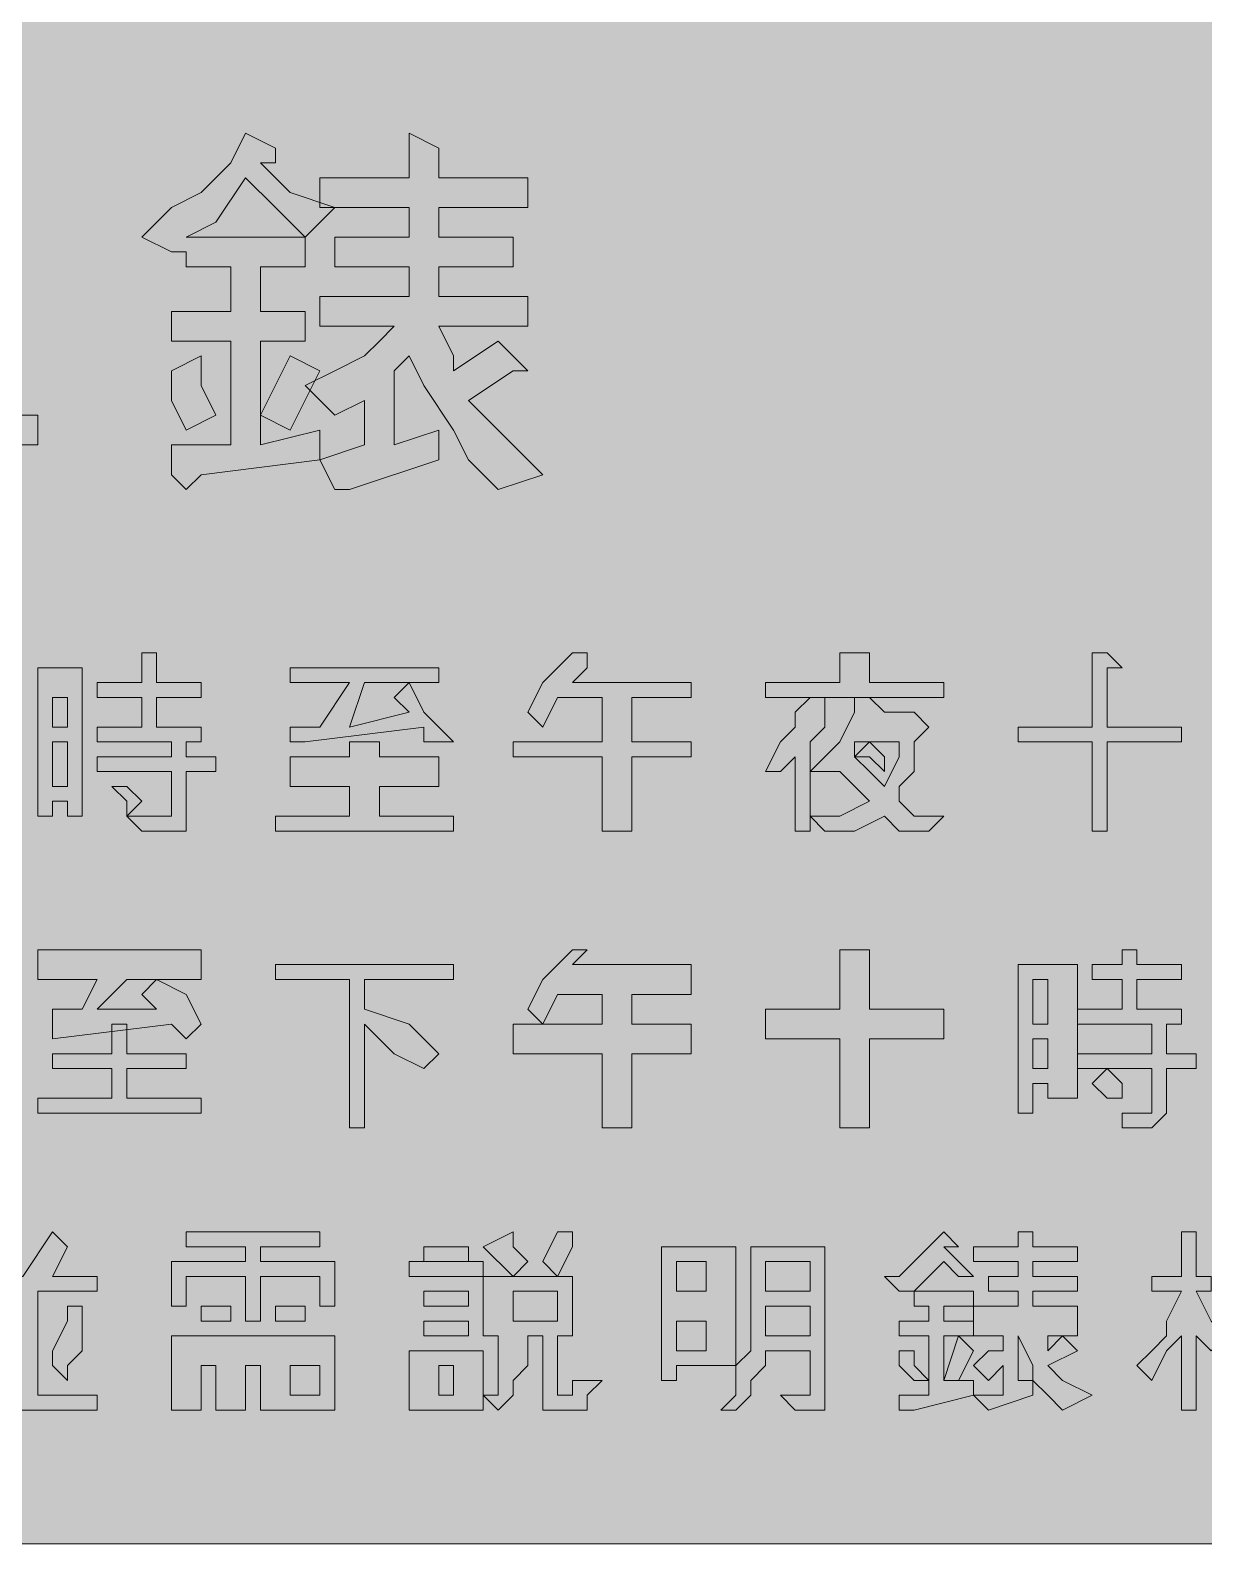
# Model space of a CAD drawing. Header units: metres. Extents: x 10 to 558, y 11 to 260.
# Drawn here: x 356 to 450.8, y 11.3 to 133.6 of the extents above; entities that cross this region are included whole.
import ezdxf

# ---------------------------------------------------------------- set-up
doc = ezdxf.new("R2010")
doc.units = ezdxf.units.M
doc.layers.add('FILL_BLUE_0000FF', color=7, linetype='Continuous', true_color=0x0000ff)
doc.layers.add('FILL_WHITE_FFFFFF', color=7, linetype='Continuous', true_color=0xffffff)

msp = doc.modelspace()

# ---------------------------------------------------------------- hatches: boundary and pattern name
at = {"layer": 'FILL_BLUE_0000FF', "true_color": 0x0000ff}
h = msp.add_hatch(color=7, dxfattribs=at)
h.dxf.hatch_style = 1
h.paths.add_polyline_path([(551.8, 259.63), (552.54, 259.47), (553.8, 258.93), (554.83, 258.16), (555.75, 257.28), (556.54, 256.78), (557.14, 256.19), (557.56, 255.55), (557.85, 254.88), (558.11, 253.57), (558.15, 252.48), (558.15, 18.48), (558.15, 16.08), (555.75, 13.68), (554.83, 12.8), (553.8, 12.03), (552.54, 11.49), (551.8, 11.33), (550.95, 11.28), (16.95, 11.28), (16.05, 11.3), (15.15, 11.43), (14.25, 11.79), (13.35, 12.48), (12.6, 12.63), (11.83, 12.99), (10.95, 13.68), (10.55, 14.18), (10.26, 14.77), (9.9, 16.08), (9.75, 18.48), (9.75, 252.48), (9.75, 254.88), (9.94, 255.76), (10.35, 256.53), (10.95, 257.28), (11.83, 257.99), (12.6, 258.48), (13.14, 258.97), (13.3, 259.28), (13.35, 259.68), (16.95, 259.68), (550.95, 259.68), (551.8, 259.63)])
at = {"layer": 'FILL_WHITE_FFFFFF', "true_color": 0xffffff}
h = msp.add_hatch(color=7, dxfattribs=at)
h.dxf.hatch_style = 1
h.paths.add_polyline_path([(344.55, 121.68), (355.35, 121.68), (355.35, 119.28), (344.55, 119.28), (344.55, 116.88), (352.95, 116.88), (352.95, 104.88), (344.55, 104.88), (344.55, 102.48), (356.55, 102.48), (356.55, 100.08), (344.55, 100.08), (344.55, 95.28), (340.95, 95.28), (340.95, 100.08), (328.95, 100.08), (328.95, 102.48), (340.95, 102.48), (340.95, 104.88), (332.55, 104.88), (332.55, 116.88), (340.95, 116.88), (340.95, 119.28), (330.15, 119.28), (330.15, 121.68), (340.95, 121.68), (340.95, 125.28), (344.55, 125.28), (344.55, 124.08), (344.55, 121.68)])
h.paths.add_polyline_path([(340.95, 112.08), (340.95, 114.48), (336.15, 114.48), (336.15, 112.08), (340.95, 112.08)], flags=16)
h.paths.add_polyline_path([(336.15, 107.28), (340.95, 107.28), (340.95, 109.68), (336.15, 109.68), (336.15, 107.28)], flags=16)
h.paths.add_polyline_path([(344.55, 114.48), (344.55, 112.08), (350.55, 112.08), (350.55, 114.48), (344.55, 114.48)], flags=16)
h.paths.add_polyline_path([(350.55, 109.68), (344.55, 109.68), (344.55, 107.28), (350.55, 107.28), (350.55, 109.68)], flags=16)
h = msp.add_hatch(color=7, dxfattribs=at)
h.dxf.hatch_style = 1
h.paths.add_polyline_path([(374.55, 114.48), (374.55, 110.88), (378.15, 110.88), (378.15, 108.48), (374.55, 108.48), (374.55, 100.08), (379.35, 101.28), (379.35, 98.88), (369.75, 97.68), (368.55, 96.48), (367.35, 97.68), (367.35, 100.08), (372.15, 100.08), (372.15, 108.48), (367.35, 108.48), (367.35, 110.88), (372.15, 110.88), (372.15, 114.48), (368.55, 114.48), (368.55, 115.68), (367.35, 115.68), (364.95, 116.88), (367.35, 119.28), (369.75, 120.48), (372.15, 122.88), (373.35, 125.28), (375.75, 124.08), (375.75, 122.88), (374.55, 122.88), (376.95, 120.48), (380.55, 119.28), (378.15, 116.88), (378.15, 114.48), (374.55, 114.48)])
h.paths.add_polyline_path([(375.75, 119.28), (373.35, 121.68), (370.95, 118.08), (368.55, 116.88), (378.15, 116.88), (375.75, 119.28)], flags=16)
h = msp.add_hatch(color=7, dxfattribs=at)
h.dxf.hatch_style = 1
h.paths.add_polyline_path([(396.15, 121.68), (396.15, 119.28), (388.95, 119.28), (388.95, 116.88), (394.95, 116.88), (394.95, 114.48), (388.95, 114.48), (388.95, 112.08), (396.15, 112.08), (396.15, 109.68), (388.95, 109.68), (390.15, 107.28), (390.15, 106.08), (393.75, 108.48), (396.15, 106.08), (394.95, 106.08), (391.35, 103.68), (393.75, 101.28), (397.35, 97.68), (393.75, 96.48), (391.35, 98.88), (390.15, 101.28), (387.75, 104.88), (386.55, 107.28), (385.35, 106.08), (385.35, 100.08), (388.95, 101.28), (388.95, 98.88), (381.75, 96.48), (380.55, 96.48), (379.35, 98.88), (382.95, 100.08), (382.95, 103.68), (380.55, 102.48), (378.15, 104.88), (380.55, 106.08), (382.95, 107.28), (384.15, 108.48), (385.35, 109.68), (379.35, 109.68), (379.35, 112.08), (386.55, 112.08), (386.55, 114.48), (380.55, 114.48), (380.55, 116.88), (386.55, 116.88), (386.55, 119.28), (379.35, 119.28), (379.35, 121.68), (386.55, 121.68), (386.55, 125.28), (388.95, 124.08), (388.95, 121.68), (396.15, 121.68)])
h = msp.add_hatch(color=7, dxfattribs=at)
h.dxf.hatch_style = 1
h.paths.add_polyline_path([(369.75, 104.88), (370.95, 102.48), (368.55, 101.28), (367.35, 103.68), (367.35, 106.08), (369.75, 107.28), (369.75, 104.88)])
h = msp.add_hatch(color=7, dxfattribs=at)
h.dxf.hatch_style = 1
h.paths.add_polyline_path([(376.95, 107.28), (379.35, 106.08), (376.95, 101.28), (374.55, 102.48), (376.95, 107.28)])
h = msp.add_hatch(color=7, dxfattribs=at)
h.dxf.hatch_style = 1
h.paths.add_polyline_path([(364.95, 79.68), (361.35, 79.68), (361.35, 80.88), (364.95, 80.88), (364.95, 83.28), (366.15, 83.28), (366.15, 82.08), (366.15, 80.88), (369.75, 80.88), (369.75, 79.68), (366.15, 79.68), (366.15, 77.28), (369.75, 77.28), (369.75, 76.08), (368.55, 76.08), (368.55, 74.88), (370.95, 74.88), (370.95, 73.68), (368.55, 73.68), (368.55, 70.08), (368.55, 68.88), (367.35, 68.88), (366.15, 68.88), (364.95, 68.88), (363.75, 70.08), (366.15, 70.08), (367.35, 70.08), (367.35, 71.28), (367.35, 73.68), (361.35, 73.68), (361.35, 74.88), (367.35, 74.88), (367.35, 76.08), (361.35, 76.08), (361.35, 77.28), (364.95, 77.28), (364.95, 79.68)])
h = msp.add_hatch(color=7, dxfattribs=at)
h.dxf.hatch_style = 1
h.paths.add_polyline_path([(397.35, 80.88), (399.75, 83.28), (400.95, 83.28), (400.95, 82.08), (399.75, 80.88), (409.35, 80.88), (409.35, 79.68), (404.55, 79.68), (404.55, 76.08), (409.35, 76.08), (409.35, 74.88), (404.55, 74.88), (404.55, 68.88), (402.15, 68.88), (402.15, 74.88), (394.95, 74.88), (394.95, 76.08), (402.15, 76.08), (402.15, 79.68), (398.55, 79.68), (397.35, 77.28), (396.15, 78.48), (397.35, 80.88)])
h = msp.add_hatch(color=7, dxfattribs=at)
h.dxf.hatch_style = 1
h.paths.add_polyline_path([(421.35, 80.88), (421.35, 83.28), (423.75, 83.28), (423.75, 82.08), (423.75, 80.88), (429.75, 80.88), (429.75, 79.68), (415.35, 79.68), (415.35, 80.88), (421.35, 80.88)])
h = msp.add_hatch(color=7, dxfattribs=at)
h.dxf.hatch_style = 1
h.paths.add_polyline_path([(444.15, 82.08), (442.95, 82.08), (442.95, 77.28), (448.95, 77.28), (448.95, 76.08), (442.95, 76.08), (442.95, 68.88), (441.75, 68.88), (441.75, 76.08), (435.75, 76.08), (435.75, 77.28), (441.75, 77.28), (441.75, 83.28), (442.95, 83.28), (444.15, 82.08)])
h = msp.add_hatch(color=7, dxfattribs=at)
h.dxf.hatch_style = 1
h.paths.add_polyline_path([(358.95, 70.08), (358.95, 71.28), (357.75, 71.28), (357.75, 70.08), (356.55, 70.08), (356.55, 82.08), (360.15, 82.08), (360.15, 70.08), (358.95, 70.08)])
h.paths.add_polyline_path([(357.75, 79.68), (357.75, 77.28), (358.95, 77.28), (358.95, 79.68), (357.75, 79.68)], flags=16)
h.paths.add_polyline_path([(358.95, 76.08), (357.75, 76.08), (357.75, 72.48), (358.95, 72.48), (358.95, 76.08)], flags=16)
h = msp.add_hatch(color=7, dxfattribs=at)
h.dxf.hatch_style = 1
h.paths.add_polyline_path([(390.15, 76.08), (387.75, 76.08), (387.75, 77.28), (378.15, 76.08), (376.95, 76.08), (376.95, 77.28), (379.35, 77.28), (381.75, 80.88), (376.95, 80.88), (376.95, 82.08), (388.95, 82.08), (388.95, 80.88), (386.55, 80.88), (387.75, 78.48), (390.15, 76.08)])
h.paths.add_polyline_path([(382.95, 80.88), (381.75, 77.28), (386.55, 78.48), (385.35, 79.68), (386.55, 80.88), (382.95, 80.88)], flags=16)
h = msp.add_hatch(color=7, dxfattribs=at)
h.dxf.hatch_style = 1
h.paths.add_polyline_path([(420.15, 78.48), (420.15, 77.28), (418.95, 76.08), (418.95, 68.88), (417.75, 68.88), (417.75, 74.88), (416.55, 73.68), (415.35, 73.68), (416.55, 76.08), (417.75, 77.28), (417.75, 78.48), (418.95, 79.68), (420.15, 79.68), (420.15, 78.48)])
h = msp.add_hatch(color=7, dxfattribs=at)
h.dxf.hatch_style = 1
h.paths.add_polyline_path([(427.35, 73.68), (426.15, 72.48), (426.15, 71.28), (427.35, 70.08), (429.75, 70.08), (428.55, 68.88), (426.15, 68.88), (424.95, 70.08), (422.55, 68.88), (420.15, 68.88), (418.95, 70.08), (421.35, 70.08), (423.75, 71.28), (421.35, 73.68), (420.15, 73.68), (418.95, 73.68), (420.15, 74.88), (421.35, 76.08), (422.55, 78.48), (422.55, 79.68), (423.75, 79.68), (424.95, 78.48), (427.35, 78.48), (428.55, 77.28), (427.35, 76.08), (427.35, 73.68)])
h.paths.add_polyline_path([(426.15, 74.88), (426.15, 76.08), (423.75, 76.08), (422.55, 76.08), (422.55, 74.88), (423.75, 73.68), (424.95, 72.48), (426.15, 74.88)], flags=16)
h = msp.add_hatch(color=7, dxfattribs=at)
h.dxf.hatch_style = 1
h.paths.add_polyline_path([(375.75, 70.08), (381.75, 70.08), (381.75, 72.48), (376.95, 72.48), (376.95, 74.88), (381.75, 74.88), (381.75, 76.08), (384.15, 76.08), (384.15, 74.88), (388.95, 74.88), (388.95, 72.48), (384.15, 72.48), (384.15, 70.08), (390.15, 70.08), (390.15, 68.88), (375.75, 68.88), (375.75, 70.08)])
h = msp.add_hatch(color=7, dxfattribs=at)
h.dxf.hatch_style = 1
h.paths.add_polyline_path([(424.95, 74.88), (424.95, 73.68), (423.75, 74.88), (422.55, 74.88), (423.75, 76.08), (424.95, 74.88)])
h = msp.add_hatch(color=7, dxfattribs=at)
h.dxf.hatch_style = 1
h.paths.add_polyline_path([(364.95, 71.28), (363.75, 70.08), (363.75, 71.28), (362.55, 72.48), (363.75, 72.48), (364.95, 71.28)])
h = msp.add_hatch(color=7, dxfattribs=at)
h.dxf.hatch_style = 1
h.paths.add_polyline_path([(369.75, 53.28), (368.55, 52.08), (367.35, 53.28), (357.75, 52.08), (357.75, 54.48), (360.15, 54.48), (361.35, 56.88), (356.55, 56.88), (356.55, 59.28), (369.75, 59.28), (369.75, 56.88), (366.15, 56.88), (368.55, 55.68), (369.75, 53.28)])
h.paths.add_polyline_path([(363.75, 56.88), (361.35, 54.48), (366.15, 54.48), (364.95, 55.68), (366.15, 56.88), (363.75, 56.88)], flags=16)
h = msp.add_hatch(color=7, dxfattribs=at)
h.dxf.hatch_style = 1
h.paths.add_polyline_path([(397.35, 56.88), (399.75, 59.28), (400.95, 59.28), (399.75, 58.08), (409.35, 58.08), (409.35, 55.68), (404.55, 55.68), (404.55, 53.28), (409.35, 53.28), (409.35, 50.88), (404.55, 50.88), (404.55, 44.88), (402.15, 44.88), (402.15, 50.88), (394.95, 50.88), (394.95, 53.28), (397.35, 53.28), (396.15, 54.48), (397.35, 56.88)])
h.paths.add_polyline_path([(402.15, 53.28), (402.15, 55.68), (398.55, 55.68), (397.35, 53.28), (402.15, 53.28)], flags=16)
h = msp.add_hatch(color=7, dxfattribs=at)
h.dxf.hatch_style = 1
h.paths.add_polyline_path([(423.75, 59.28), (423.75, 54.48), (429.75, 54.48), (429.75, 52.08), (423.75, 52.08), (423.75, 44.88), (421.35, 44.88), (421.35, 52.08), (415.35, 52.08), (415.35, 54.48), (421.35, 54.48), (421.35, 59.28), (422.55, 59.28), (423.75, 59.28)])
h = msp.add_hatch(color=7, dxfattribs=at)
h.dxf.hatch_style = 1
h.paths.add_polyline_path([(448.95, 58.08), (448.95, 56.88), (445.35, 56.88), (445.35, 54.48), (448.95, 54.48), (448.95, 53.28), (447.75, 53.28), (447.75, 50.88), (450.15, 50.88), (450.15, 49.68), (447.75, 49.68), (447.75, 47.28), (447.75, 46.08), (446.55, 44.88), (445.35, 44.88), (444.15, 44.88), (444.15, 46.08), (445.35, 46.08), (446.55, 46.08), (446.55, 47.28), (446.55, 49.68), (440.55, 49.68), (440.55, 50.88), (446.55, 50.88), (446.55, 53.28), (440.55, 53.28), (440.55, 54.48), (444.15, 54.48), (444.15, 56.88), (441.75, 56.88), (441.75, 58.08), (444.15, 58.08), (444.15, 59.28), (445.35, 59.28), (445.35, 58.08), (448.95, 58.08)])
h = msp.add_hatch(color=7, dxfattribs=at)
h.dxf.hatch_style = 1
h.paths.add_polyline_path([(390.15, 58.08), (390.15, 56.88), (382.95, 56.88), (382.95, 54.48), (386.55, 53.28), (388.95, 50.88), (387.75, 49.68), (385.35, 50.88), (382.95, 53.28), (382.95, 44.88), (381.75, 44.88), (381.75, 56.88), (375.75, 56.88), (375.75, 58.08), (390.15, 58.08)])
h = msp.add_hatch(color=7, dxfattribs=at)
h.dxf.hatch_style = 1
h.paths.add_polyline_path([(438.15, 47.28), (438.15, 48.48), (436.95, 48.48), (436.95, 46.08), (435.75, 46.08), (435.75, 47.28), (435.75, 58.08), (440.55, 58.08), (440.55, 47.28), (438.15, 47.28)])
h.paths.add_polyline_path([(436.95, 56.88), (436.95, 53.28), (438.15, 53.28), (438.15, 56.88), (436.95, 56.88)], flags=16)
h.paths.add_polyline_path([(438.15, 52.08), (436.95, 52.08), (436.95, 49.68), (438.15, 49.68), (438.15, 52.08)], flags=16)
h = msp.add_hatch(color=7, dxfattribs=at)
h.dxf.hatch_style = 1
h.paths.add_polyline_path([(356.55, 47.28), (362.55, 47.28), (362.55, 49.68), (357.75, 49.68), (357.75, 50.88), (362.55, 50.88), (362.55, 53.28), (363.75, 53.28), (363.75, 52.08), (363.75, 50.88), (368.55, 50.88), (368.55, 49.68), (363.75, 49.68), (363.75, 47.28), (369.75, 47.28), (369.75, 46.08), (356.55, 46.08), (356.55, 47.28)])
h = msp.add_hatch(color=7, dxfattribs=at)
h.dxf.hatch_style = 1
h.paths.add_polyline_path([(444.15, 48.48), (444.15, 47.28), (442.95, 47.28), (441.75, 48.48), (442.95, 49.68), (444.15, 48.48)])
h = msp.add_hatch(color=7, dxfattribs=at)
h.dxf.hatch_style = 1
h.paths.add_polyline_path([(357.75, 32.88), (361.35, 32.88), (361.35, 31.68), (356.55, 31.68), (356.55, 23.28), (361.35, 23.28), (361.35, 22.08), (346.95, 22.08), (346.95, 23.28), (351.75, 23.28), (351.75, 31.68), (346.95, 31.68), (346.95, 32.88), (351.75, 32.88), (355.35, 32.88), (357.75, 36.48), (358.95, 35.28), (357.75, 32.88)])
h.paths.add_polyline_path([(355.35, 31.68), (352.95, 31.68), (352.95, 23.28), (355.35, 23.28), (355.35, 31.68)], flags=16)
h = msp.add_hatch(color=7, dxfattribs=at)
h.dxf.hatch_style = 1
h.paths.add_polyline_path([(380.55, 34.08), (380.55, 30.48), (379.35, 30.48), (379.35, 32.88), (374.55, 32.88), (374.55, 29.28), (373.35, 29.28), (373.35, 32.88), (368.55, 32.88), (368.55, 30.48), (367.35, 30.48), (367.35, 34.08), (373.35, 34.08), (373.35, 35.28), (368.55, 35.28), (368.55, 36.48), (379.35, 36.48), (379.35, 35.28), (374.55, 35.28), (374.55, 34.08), (380.55, 34.08)])
h = msp.add_hatch(color=7, dxfattribs=at)
h.dxf.hatch_style = 1
h.paths.add_polyline_path([(392.55, 35.28), (394.95, 36.48), (394.95, 35.28), (396.15, 34.08), (394.95, 32.88), (392.55, 35.28)])
h = msp.add_hatch(color=7, dxfattribs=at)
h.dxf.hatch_style = 1
h.paths.add_polyline_path([(398.55, 36.48), (399.75, 36.48), (399.75, 35.28), (398.55, 32.88), (397.35, 34.08), (398.55, 36.48)])
h = msp.add_hatch(color=7, dxfattribs=at)
h.dxf.hatch_style = 1
h.paths.add_polyline_path([(426.15, 32.88), (427.35, 34.08), (428.55, 35.28), (429.75, 36.48), (430.95, 35.28), (429.75, 35.28), (430.95, 34.08), (432.15, 32.88), (430.95, 32.88), (429.75, 34.08), (428.55, 32.88), (427.35, 31.68), (426.15, 31.68), (424.95, 32.88), (426.15, 32.88)])
h = msp.add_hatch(color=7, dxfattribs=at)
h.dxf.hatch_style = 1
h.paths.add_polyline_path([(434.55, 23.28), (434.55, 25.68), (433.35, 24.48), (432.15, 25.68), (433.35, 26.88), (434.55, 26.88), (434.55, 28.08), (432.15, 28.08), (432.15, 30.48), (435.75, 30.48), (435.75, 31.68), (433.35, 31.68), (433.35, 32.88), (435.75, 32.88), (435.75, 34.08), (432.15, 34.08), (432.15, 35.28), (435.75, 35.28), (435.75, 36.48), (436.95, 36.48), (436.95, 35.28), (440.55, 35.28), (440.55, 34.08), (436.95, 34.08), (436.95, 32.88), (440.55, 32.88), (440.55, 31.68), (436.95, 31.68), (436.95, 30.48), (440.55, 30.48), (440.55, 28.08), (439.35, 28.08), (440.55, 26.88), (438.15, 25.68), (439.35, 24.48), (441.75, 23.28), (439.35, 22.08), (438.15, 23.28), (436.95, 24.48), (436.95, 23.28), (433.35, 22.08), (432.15, 23.28), (434.55, 23.28)])
h.paths.add_polyline_path([(438.15, 28.08), (438.15, 26.88), (439.35, 28.08), (438.15, 28.08)], flags=16)
h.paths.add_polyline_path([(436.95, 25.68), (435.75, 28.08), (435.75, 26.88), (435.75, 24.48), (436.95, 24.48), (436.95, 25.68)], flags=16)
h = msp.add_hatch(color=7, dxfattribs=at)
h.dxf.hatch_style = 1
h.paths.add_polyline_path([(448.95, 22.08), (448.95, 28.08), (447.75, 26.88), (446.55, 24.48), (445.35, 25.68), (446.55, 26.88), (447.75, 28.08), (447.75, 29.28), (448.95, 31.68), (446.55, 31.68), (446.55, 32.88), (448.95, 32.88), (448.95, 36.48), (450.15, 36.48), (450.15, 35.28), (450.15, 32.88), (451.35, 32.88), (451.35, 31.68), (450.15, 31.68), (451.35, 29.28), (452.55, 28.08), (451.35, 26.88), (450.15, 28.08), (450.15, 22.08), (448.95, 22.08)])
h = msp.add_hatch(color=7, dxfattribs=at)
h.dxf.hatch_style = 1
h.paths.add_polyline_path([(391.35, 35.28), (391.35, 34.08), (387.75, 34.08), (387.75, 35.28), (391.35, 35.28)])
h = msp.add_hatch(color=7, dxfattribs=at)
h.dxf.hatch_style = 1
h.paths.add_polyline_path([(410.55, 25.68), (408.15, 25.68), (408.15, 24.48), (406.95, 24.48), (406.95, 35.28), (412.95, 35.28), (412.95, 25.68), (410.55, 25.68)])
h.paths.add_polyline_path([(408.15, 34.08), (408.15, 31.68), (410.55, 31.68), (410.55, 34.08), (408.15, 34.08)], flags=16)
h.paths.add_polyline_path([(410.55, 29.28), (408.15, 29.28), (408.15, 26.88), (410.55, 26.88), (410.55, 29.28)], flags=16)
h = msp.add_hatch(color=7, dxfattribs=at)
h.dxf.hatch_style = 1
h.paths.add_polyline_path([(420.15, 23.28), (420.15, 22.08), (418.95, 22.08), (417.75, 22.08), (416.55, 23.28), (418.95, 23.28), (418.95, 24.48), (418.95, 26.88), (415.35, 26.88), (415.35, 25.68), (414.15, 24.48), (414.15, 23.28), (412.95, 22.08), (411.75, 22.08), (412.95, 23.28), (412.95, 25.68), (414.15, 26.88), (414.15, 28.08), (414.15, 35.28), (420.15, 35.28), (420.15, 24.48), (420.15, 23.28)])
h.paths.add_polyline_path([(415.35, 34.08), (415.35, 31.68), (418.95, 31.68), (418.95, 34.08), (415.35, 34.08)], flags=16)
h.paths.add_polyline_path([(418.95, 30.48), (415.35, 30.48), (415.35, 28.08), (418.95, 28.08), (418.95, 30.48)], flags=16)
h = msp.add_hatch(color=7, dxfattribs=at)
h.dxf.hatch_style = 1
h.paths.add_polyline_path([(392.55, 34.08), (392.55, 32.88), (386.55, 32.88), (386.55, 34.08), (392.55, 34.08)])
h = msp.add_hatch(color=7, dxfattribs=at)
h.dxf.hatch_style = 1
h.paths.add_polyline_path([(399.75, 32.88), (399.75, 28.08), (398.55, 28.08), (398.55, 24.48), (398.55, 23.28), (399.75, 23.28), (399.75, 24.48), (402.15, 24.48), (400.95, 23.28), (400.95, 22.08), (399.75, 22.08), (398.55, 22.08), (397.35, 22.08), (397.35, 23.28), (397.35, 24.48), (397.35, 28.08), (396.15, 28.08), (396.15, 25.68), (394.95, 24.48), (394.95, 23.28), (393.75, 22.08), (392.55, 23.28), (393.75, 23.28), (393.75, 24.48), (393.75, 25.68), (393.75, 28.08), (392.55, 28.08), (392.55, 32.88), (399.75, 32.88)])
h.paths.add_polyline_path([(398.55, 31.68), (394.95, 31.68), (394.95, 29.28), (398.55, 29.28), (398.55, 31.68)], flags=16)
h = msp.add_hatch(color=7, dxfattribs=at)
h.dxf.hatch_style = 1
h.paths.add_polyline_path([(391.35, 31.68), (391.35, 30.48), (387.75, 30.48), (387.75, 31.68), (391.35, 31.68)])
h = msp.add_hatch(color=7, dxfattribs=at)
h.dxf.hatch_style = 1
h.paths.add_polyline_path([(429.75, 30.48), (429.75, 29.28), (432.15, 29.28), (432.15, 28.08), (429.75, 28.08), (429.75, 24.48), (432.15, 24.48), (432.15, 23.28), (427.35, 22.08), (426.15, 22.08), (426.15, 23.28), (428.55, 23.28), (428.55, 28.08), (426.15, 28.08), (426.15, 29.28), (428.55, 29.28), (428.55, 30.48), (427.35, 30.48), (427.35, 31.68), (432.15, 31.68), (432.15, 30.48), (429.75, 30.48)])
h = msp.add_hatch(color=7, dxfattribs=at)
h.dxf.hatch_style = 1
h.paths.add_polyline_path([(357.75, 26.88), (358.95, 29.28), (358.95, 30.48), (360.15, 30.48), (360.15, 29.28), (360.15, 28.08), (360.15, 26.88), (358.95, 25.68), (358.95, 24.48), (357.75, 25.68), (357.75, 26.88)])
h = msp.add_hatch(color=7, dxfattribs=at)
h.dxf.hatch_style = 1
h.paths.add_polyline_path([(372.15, 30.48), (372.15, 29.28), (369.75, 29.28), (369.75, 30.48), (372.15, 30.48)])
h = msp.add_hatch(color=7, dxfattribs=at)
h.dxf.hatch_style = 1
h.paths.add_polyline_path([(378.15, 30.48), (378.15, 29.28), (375.75, 29.28), (375.75, 30.48), (378.15, 30.48)])
h = msp.add_hatch(color=7, dxfattribs=at)
h.dxf.hatch_style = 1
h.paths.add_polyline_path([(391.35, 29.28), (391.35, 28.08), (387.75, 28.08), (387.75, 29.28), (391.35, 29.28)])
h = msp.add_hatch(color=7, dxfattribs=at)
h.dxf.hatch_style = 1
h.paths.add_polyline_path([(379.35, 22.08), (378.15, 22.08), (376.95, 22.08), (374.55, 22.08), (374.55, 25.68), (373.35, 25.68), (373.35, 22.08), (370.95, 22.08), (370.95, 25.68), (369.75, 25.68), (369.75, 22.08), (367.35, 22.08), (367.35, 26.88), (367.35, 28.08), (380.55, 28.08), (380.55, 26.88), (380.55, 23.28), (380.55, 22.08), (379.35, 22.08)])
h.paths.add_polyline_path([(379.35, 24.48), (379.35, 25.68), (376.95, 25.68), (376.95, 23.28), (378.15, 23.28), (379.35, 23.28), (379.35, 24.48)], flags=16)
h = msp.add_hatch(color=7, dxfattribs=at)
h.dxf.hatch_style = 1
h.paths.add_polyline_path([(430.95, 28.08), (432.15, 26.88), (430.95, 24.48), (429.75, 24.48), (430.95, 28.08)])
h = msp.add_hatch(color=7, dxfattribs=at)
h.dxf.hatch_style = 1
h.paths.add_polyline_path([(392.55, 26.88), (392.55, 22.08), (390.15, 22.08), (388.95, 22.08), (386.55, 22.08), (386.55, 26.88), (392.55, 26.88)])
h.paths.add_polyline_path([(390.15, 25.68), (388.95, 25.68), (388.95, 23.28), (390.15, 23.28), (390.15, 25.68)], flags=16)
h = msp.add_hatch(color=7, dxfattribs=at)
h.dxf.hatch_style = 1
h.paths.add_polyline_path([(427.35, 25.68), (428.55, 24.48), (427.35, 24.48), (426.15, 25.68), (426.15, 26.88), (427.35, 26.88), (427.35, 25.68)])

# ---------------------------------------------------------------- linework, layer by layer
at = {"layer": 'FILL_BLUE_0000FF', "lineweight": 0, "true_color": 0x0000ff}
msp.add_lwpolyline([(16.95, 259.68), (550.95, 259.68), (551.8, 259.63), (552.54, 259.47), (553.8, 258.93), (554.83, 258.16), (555.75, 257.28), (556.54, 256.78), (557.14, 256.19), (557.56, 255.55), (557.85, 254.88), (558.11, 253.57), (558.15, 252.48), (558.15, 18.48), (558.15, 16.08), (555.75, 13.68), (554.83, 12.8), (553.8, 12.03), (552.54, 11.49), (551.8, 11.33), (550.95, 11.28), (16.95, 11.28)], dxfattribs=at)
at = {"layer": 'FILL_WHITE_FFFFFF', "lineweight": 0, "true_color": 0xffffff}
for points in [[(374.55, 114.48), (374.55, 110.88), (378.15, 110.88), (378.15, 108.48), (374.55, 108.48), (374.55, 100.08), (379.35, 101.28), (379.35, 98.88), (369.75, 97.68), (368.55, 96.48), (367.35, 97.68), (367.35, 100.08), (372.15, 100.08), (372.15, 108.48), (367.35, 108.48), (367.35, 110.88), (372.15, 110.88), (372.15, 114.48), (368.55, 114.48), (368.55, 115.68), (367.35, 115.68), (364.95, 116.88), (367.35, 119.28), (369.75, 120.48), (372.15, 122.88), (373.35, 125.28), (375.75, 124.08), (375.75, 122.88), (374.55, 122.88), (376.95, 120.48), (380.55, 119.28), (378.15, 116.88), (378.15, 114.48)], [(396.15, 121.68), (396.15, 119.28), (388.95, 119.28), (388.95, 116.88), (394.95, 116.88), (394.95, 114.48), (388.95, 114.48), (388.95, 112.08), (396.15, 112.08), (396.15, 109.68), (388.95, 109.68), (390.15, 107.28), (390.15, 106.08), (393.75, 108.48), (396.15, 106.08), (394.95, 106.08), (391.35, 103.68), (393.75, 101.28), (397.35, 97.68), (393.75, 96.48), (391.35, 98.88), (390.15, 101.28), (387.75, 104.88), (386.55, 107.28), (385.35, 106.08), (385.35, 100.08), (388.95, 101.28), (388.95, 98.88), (381.75, 96.48), (380.55, 96.48), (379.35, 98.88), (382.95, 100.08), (382.95, 103.68), (380.55, 102.48), (378.15, 104.88), (380.55, 106.08), (382.95, 107.28), (384.15, 108.48), (385.35, 109.68), (379.35, 109.68), (379.35, 112.08), (386.55, 112.08), (386.55, 114.48), (380.55, 114.48), (380.55, 116.88), (386.55, 116.88), (386.55, 119.28), (379.35, 119.28), (379.35, 121.68), (386.55, 121.68), (386.55, 125.28), (388.95, 124.08), (388.95, 121.68)], [(375.75, 119.28), (373.35, 121.68), (370.95, 118.08), (368.55, 116.88), (378.15, 116.88)], [(369.75, 104.88), (370.95, 102.48), (368.55, 101.28), (367.35, 103.68), (367.35, 106.08), (369.75, 107.28)], [(376.95, 107.28), (379.35, 106.08), (376.95, 101.28), (374.55, 102.48)], [(364.95, 79.68), (361.35, 79.68), (361.35, 80.88), (364.95, 80.88), (364.95, 83.28), (366.15, 83.28), (366.15, 82.08), (366.15, 80.88), (369.75, 80.88), (369.75, 79.68), (366.15, 79.68), (366.15, 77.28), (369.75, 77.28), (369.75, 76.08), (368.55, 76.08), (368.55, 74.88), (370.95, 74.88), (370.95, 73.68), (368.55, 73.68), (368.55, 70.08), (368.55, 68.88), (367.35, 68.88), (366.15, 68.88), (364.95, 68.88), (363.75, 70.08), (366.15, 70.08), (367.35, 70.08), (367.35, 71.28), (367.35, 73.68), (361.35, 73.68), (361.35, 74.88), (367.35, 74.88), (367.35, 76.08), (361.35, 76.08), (361.35, 77.28), (364.95, 77.28)], [(397.35, 80.88), (399.75, 83.28), (400.95, 83.28), (400.95, 82.08), (399.75, 80.88), (409.35, 80.88), (409.35, 79.68), (404.55, 79.68), (404.55, 76.08), (409.35, 76.08), (409.35, 74.88), (404.55, 74.88), (404.55, 68.88), (402.15, 68.88), (402.15, 74.88), (394.95, 74.88), (394.95, 76.08), (402.15, 76.08), (402.15, 79.68), (398.55, 79.68), (397.35, 77.28), (396.15, 78.48)], [(421.35, 80.88), (421.35, 83.28), (423.75, 83.28), (423.75, 82.08), (423.75, 80.88), (429.75, 80.88), (429.75, 79.68), (415.35, 79.68), (415.35, 80.88)], [(444.15, 82.08), (442.95, 82.08), (442.95, 77.28), (448.95, 77.28), (448.95, 76.08), (442.95, 76.08), (442.95, 68.88), (441.75, 68.88), (441.75, 76.08), (435.75, 76.08), (435.75, 77.28), (441.75, 77.28), (441.75, 83.28), (442.95, 83.28)], [(358.95, 70.08), (358.95, 71.28), (357.75, 71.28), (357.75, 70.08), (356.55, 70.08), (356.55, 82.08), (360.15, 82.08), (360.15, 70.08)], [(390.15, 76.08), (387.75, 76.08), (387.75, 77.28), (378.15, 76.08), (376.95, 76.08), (376.95, 77.28), (379.35, 77.28), (381.75, 80.88), (376.95, 80.88), (376.95, 82.08), (388.95, 82.08), (388.95, 80.88), (386.55, 80.88), (387.75, 78.48)], [(382.95, 80.88), (381.75, 77.28), (386.55, 78.48), (385.35, 79.68), (386.55, 80.88)], [(357.75, 79.68), (357.75, 77.28), (358.95, 77.28), (358.95, 79.68)], [(420.15, 78.48), (420.15, 77.28), (418.95, 76.08), (418.95, 68.88), (417.75, 68.88), (417.75, 74.88), (416.55, 73.68), (415.35, 73.68), (416.55, 76.08), (417.75, 77.28), (417.75, 78.48), (418.95, 79.68), (420.15, 79.68)], [(427.35, 73.68), (426.15, 72.48), (426.15, 71.28), (427.35, 70.08), (429.75, 70.08), (428.55, 68.88), (426.15, 68.88), (424.95, 70.08), (422.55, 68.88), (420.15, 68.88), (418.95, 70.08), (421.35, 70.08), (423.75, 71.28), (421.35, 73.68), (420.15, 73.68), (418.95, 73.68), (420.15, 74.88), (421.35, 76.08), (422.55, 78.48), (422.55, 79.68), (423.75, 79.68), (424.95, 78.48), (427.35, 78.48), (428.55, 77.28), (427.35, 76.08)], [(358.95, 76.08), (357.75, 76.08), (357.75, 72.48), (358.95, 72.48)], [(375.75, 70.08), (381.75, 70.08), (381.75, 72.48), (376.95, 72.48), (376.95, 74.88), (381.75, 74.88), (381.75, 76.08), (384.15, 76.08), (384.15, 74.88), (388.95, 74.88), (388.95, 72.48), (384.15, 72.48), (384.15, 70.08), (390.15, 70.08), (390.15, 68.88), (375.75, 68.88)], [(426.15, 74.88), (426.15, 76.08), (423.75, 76.08), (422.55, 76.08), (422.55, 74.88), (423.75, 73.68), (424.95, 72.48)], [(424.95, 74.88), (424.95, 73.68), (423.75, 74.88), (422.55, 74.88), (423.75, 76.08)], [(364.95, 71.28), (363.75, 70.08), (363.75, 71.28), (362.55, 72.48), (363.75, 72.48)], [(369.75, 53.28), (368.55, 52.08), (367.35, 53.28), (357.75, 52.08), (357.75, 54.48), (360.15, 54.48), (361.35, 56.88), (356.55, 56.88), (356.55, 59.28), (369.75, 59.28), (369.75, 56.88), (366.15, 56.88), (368.55, 55.68)], [(397.35, 56.88), (399.75, 59.28), (400.95, 59.28), (399.75, 58.08), (409.35, 58.08), (409.35, 55.68), (404.55, 55.68), (404.55, 53.28), (409.35, 53.28), (409.35, 50.88), (404.55, 50.88), (404.55, 44.88), (402.15, 44.88), (402.15, 50.88), (394.95, 50.88), (394.95, 53.28), (397.35, 53.28), (396.15, 54.48)], [(423.75, 59.28), (423.75, 54.48), (429.75, 54.48), (429.75, 52.08), (423.75, 52.08), (423.75, 44.88), (421.35, 44.88), (421.35, 52.08), (415.35, 52.08), (415.35, 54.48), (421.35, 54.48), (421.35, 59.28), (422.55, 59.28)], [(448.95, 58.08), (448.95, 56.88), (445.35, 56.88), (445.35, 54.48), (448.95, 54.48), (448.95, 53.28), (447.75, 53.28), (447.75, 50.88), (450.15, 50.88), (450.15, 49.68), (447.75, 49.68), (447.75, 47.28), (447.75, 46.08), (446.55, 44.88), (445.35, 44.88), (444.15, 44.88), (444.15, 46.08), (445.35, 46.08), (446.55, 46.08), (446.55, 47.28), (446.55, 49.68), (440.55, 49.68), (440.55, 50.88), (446.55, 50.88), (446.55, 53.28), (440.55, 53.28), (440.55, 54.48), (444.15, 54.48), (444.15, 56.88), (441.75, 56.88), (441.75, 58.08), (444.15, 58.08), (444.15, 59.28), (445.35, 59.28), (445.35, 58.08)], [(390.15, 58.08), (390.15, 56.88), (382.95, 56.88), (382.95, 54.48), (386.55, 53.28), (388.95, 50.88), (387.75, 49.68), (385.35, 50.88), (382.95, 53.28), (382.95, 44.88), (381.75, 44.88), (381.75, 56.88), (375.75, 56.88), (375.75, 58.08)], [(438.15, 47.28), (438.15, 48.48), (436.95, 48.48), (436.95, 46.08), (435.75, 46.08), (435.75, 47.28), (435.75, 58.08), (440.55, 58.08), (440.55, 47.28)], [(363.75, 56.88), (361.35, 54.48), (366.15, 54.48), (364.95, 55.68), (366.15, 56.88)], [(436.95, 56.88), (436.95, 53.28), (438.15, 53.28), (438.15, 56.88)], [(402.15, 53.28), (402.15, 55.68), (398.55, 55.68), (397.35, 53.28)], [(356.55, 47.28), (362.55, 47.28), (362.55, 49.68), (357.75, 49.68), (357.75, 50.88), (362.55, 50.88), (362.55, 53.28), (363.75, 53.28), (363.75, 52.08), (363.75, 50.88), (368.55, 50.88), (368.55, 49.68), (363.75, 49.68), (363.75, 47.28), (369.75, 47.28), (369.75, 46.08), (356.55, 46.08)], [(438.15, 52.08), (436.95, 52.08), (436.95, 49.68), (438.15, 49.68)], [(444.15, 48.48), (444.15, 47.28), (442.95, 47.28), (441.75, 48.48), (442.95, 49.68)], [(357.75, 32.88), (361.35, 32.88), (361.35, 31.68), (356.55, 31.68), (356.55, 23.28), (361.35, 23.28), (361.35, 22.08), (346.95, 22.08), (346.95, 23.28), (351.75, 23.28), (351.75, 31.68), (346.95, 31.68), (346.95, 32.88), (351.75, 32.88), (355.35, 32.88), (357.75, 36.48), (358.95, 35.28)], [(380.55, 34.08), (380.55, 30.48), (379.35, 30.48), (379.35, 32.88), (374.55, 32.88), (374.55, 29.28), (373.35, 29.28), (373.35, 32.88), (368.55, 32.88), (368.55, 30.48), (367.35, 30.48), (367.35, 34.08), (373.35, 34.08), (373.35, 35.28), (368.55, 35.28), (368.55, 36.48), (379.35, 36.48), (379.35, 35.28), (374.55, 35.28), (374.55, 34.08)], [(392.55, 35.28), (394.95, 36.48), (394.95, 35.28), (396.15, 34.08), (394.95, 32.88)], [(398.55, 36.48), (399.75, 36.48), (399.75, 35.28), (398.55, 32.88), (397.35, 34.08)], [(426.15, 32.88), (427.35, 34.08), (428.55, 35.28), (429.75, 36.48), (430.95, 35.28), (429.75, 35.28), (430.95, 34.08), (432.15, 32.88), (430.95, 32.88), (429.75, 34.08), (428.55, 32.88), (427.35, 31.68), (426.15, 31.68), (424.95, 32.88)], [(434.55, 23.28), (434.55, 25.68), (433.35, 24.48), (432.15, 25.68), (433.35, 26.88), (434.55, 26.88), (434.55, 28.08), (432.15, 28.08), (432.15, 30.48), (435.75, 30.48), (435.75, 31.68), (433.35, 31.68), (433.35, 32.88), (435.75, 32.88), (435.75, 34.08), (432.15, 34.08), (432.15, 35.28), (435.75, 35.28), (435.75, 36.48), (436.95, 36.48), (436.95, 35.28), (440.55, 35.28), (440.55, 34.08), (436.95, 34.08), (436.95, 32.88), (440.55, 32.88), (440.55, 31.68), (436.95, 31.68), (436.95, 30.48), (440.55, 30.48), (440.55, 28.08), (439.35, 28.08), (440.55, 26.88), (438.15, 25.68), (439.35, 24.48), (441.75, 23.28), (439.35, 22.08), (438.15, 23.28), (436.95, 24.48), (436.95, 23.28), (433.35, 22.08), (432.15, 23.28)], [(448.95, 22.08), (448.95, 28.08), (447.75, 26.88), (446.55, 24.48), (445.35, 25.68), (446.55, 26.88), (447.75, 28.08), (447.75, 29.28), (448.95, 31.68), (446.55, 31.68), (446.55, 32.88), (448.95, 32.88), (448.95, 36.48), (450.15, 36.48), (450.15, 35.28), (450.15, 32.88), (451.35, 32.88), (451.35, 31.68), (450.15, 31.68), (451.35, 29.28), (452.55, 28.08), (451.35, 26.88), (450.15, 28.08), (450.15, 22.08)], [(391.35, 35.28), (391.35, 34.08), (387.75, 34.08), (387.75, 35.28)], [(410.55, 25.68), (408.15, 25.68), (408.15, 24.48), (406.95, 24.48), (406.95, 35.28), (412.95, 35.28), (412.95, 25.68)], [(420.15, 23.28), (420.15, 22.08), (418.95, 22.08), (417.75, 22.08), (416.55, 23.28), (418.95, 23.28), (418.95, 24.48), (418.95, 26.88), (415.35, 26.88), (415.35, 25.68), (414.15, 24.48), (414.15, 23.28), (412.95, 22.08), (411.75, 22.08), (412.95, 23.28), (412.95, 25.68), (414.15, 26.88), (414.15, 28.08), (414.15, 35.28), (420.15, 35.28), (420.15, 24.48)], [(392.55, 34.08), (392.55, 32.88), (386.55, 32.88), (386.55, 34.08)], [(408.15, 34.08), (408.15, 31.68), (410.55, 31.68), (410.55, 34.08)], [(415.35, 34.08), (415.35, 31.68), (418.95, 31.68), (418.95, 34.08)], [(399.75, 32.88), (399.75, 28.08), (398.55, 28.08), (398.55, 24.48), (398.55, 23.28), (399.75, 23.28), (399.75, 24.48), (402.15, 24.48), (400.95, 23.28), (400.95, 22.08), (399.75, 22.08), (398.55, 22.08), (397.35, 22.08), (397.35, 23.28), (397.35, 24.48), (397.35, 28.08), (396.15, 28.08), (396.15, 25.68), (394.95, 24.48), (394.95, 23.28), (393.75, 22.08), (392.55, 23.28), (393.75, 23.28), (393.75, 24.48), (393.75, 25.68), (393.75, 28.08), (392.55, 28.08), (392.55, 32.88)], [(391.35, 31.68), (391.35, 30.48), (387.75, 30.48), (387.75, 31.68)], [(398.55, 31.68), (394.95, 31.68), (394.95, 29.28), (398.55, 29.28)], [(429.75, 30.48), (429.75, 29.28), (432.15, 29.28), (432.15, 28.08), (429.75, 28.08), (429.75, 24.48), (432.15, 24.48), (432.15, 23.28), (427.35, 22.08), (426.15, 22.08), (426.15, 23.28), (428.55, 23.28), (428.55, 28.08), (426.15, 28.08), (426.15, 29.28), (428.55, 29.28), (428.55, 30.48), (427.35, 30.48), (427.35, 31.68), (432.15, 31.68), (432.15, 30.48)], [(357.75, 26.88), (358.95, 29.28), (358.95, 30.48), (360.15, 30.48), (360.15, 29.28), (360.15, 28.08), (360.15, 26.88), (358.95, 25.68), (358.95, 24.48), (357.75, 25.68)], [(372.15, 30.48), (372.15, 29.28), (369.75, 29.28), (369.75, 30.48)], [(378.15, 30.48), (378.15, 29.28), (375.75, 29.28), (375.75, 30.48)], [(418.95, 30.48), (415.35, 30.48), (415.35, 28.08), (418.95, 28.08)], [(391.35, 29.28), (391.35, 28.08), (387.75, 28.08), (387.75, 29.28)], [(410.55, 29.28), (408.15, 29.28), (408.15, 26.88), (410.55, 26.88)], [(379.35, 22.08), (378.15, 22.08), (376.95, 22.08), (374.55, 22.08), (374.55, 25.68), (373.35, 25.68), (373.35, 22.08), (370.95, 22.08), (370.95, 25.68), (369.75, 25.68), (369.75, 22.08), (367.35, 22.08), (367.35, 26.88), (367.35, 28.08), (380.55, 28.08), (380.55, 26.88), (380.55, 23.28), (380.55, 22.08)], [(430.95, 28.08), (432.15, 26.88), (430.95, 24.48), (429.75, 24.48)], [(436.95, 25.68), (435.75, 28.08), (435.75, 26.88), (435.75, 24.48), (436.95, 24.48)], [(438.15, 28.08), (438.15, 26.88), (439.35, 28.08)], [(392.55, 26.88), (392.55, 22.08), (390.15, 22.08), (388.95, 22.08), (386.55, 22.08), (386.55, 26.88)], [(427.35, 25.68), (428.55, 24.48), (427.35, 24.48), (426.15, 25.68), (426.15, 26.88), (427.35, 26.88)], [(379.35, 24.48), (379.35, 25.68), (376.95, 25.68), (376.95, 23.28), (378.15, 23.28), (379.35, 23.28)], [(390.15, 25.68), (388.95, 25.68), (388.95, 23.28), (390.15, 23.28)]]:
    msp.add_lwpolyline(points, close=True, dxfattribs=at)
msp.add_lwpolyline([(344.55, 102.48), (356.55, 102.48), (356.55, 100.08), (344.55, 100.08)], dxfattribs=at)

doc.saveas('drawing.dxf')
